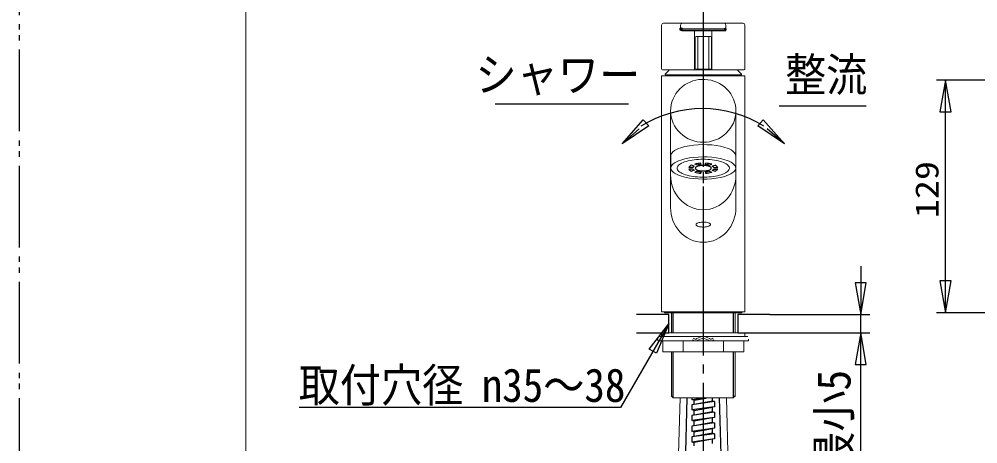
# Model space of a CAD drawing. Units: millimetres at full size, sheet at 1:5; details may follow other scales. Extents: x -1050 to 0, y -742 to 742.
# Drawn here: x -1050 to -522, y 13 to 247 of the extents above; entities that cross this region are included whole.
import ezdxf
from ezdxf.enums import TextEntityAlignment as Align

# ---------------------------------------------------------------- set-up
doc = ezdxf.new("R2010")
doc.units = ezdxf.units.MM
doc.header["$LTSCALE"] = 5
for name, pattern in [('DOUBLE_CHAIN2', [12.8, 9, -1, 0.6, -0.6, 0.6, -1]), ('LONG_CHAIN', [21, 18, -1, 1, -1]), ('LONG_DOUBLE_CHAIN', [21.8, 18, -1, 0.6, -0.6, 0.6, -1])]:
    doc.linetypes.add(name, pattern=pattern)
doc.layers.add('0-0_K37532E6JV', color=2, linetype='Continuous', lineweight=30)
doc.styles.add('ＭＳ ゴシック', font='')
doc.styles.add('ＭＳ 明朝', font='')
doc.styles.get('ＭＳ ゴシック').set_extended_font_data('MS Gothic')
doc.styles.get('ＭＳ 明朝').set_extended_font_data('MS Mincho')

msp = doc.modelspace()

# ---------------------------------------------------------------- linework, layer by layer
at = {"layer": '0-0_K37532E6JV', "color": 7, "lineweight": 15}
for p, q in [((-925, 0), (-925, 692.5)), ((-696, 219.9), (-696, 243.998)), ((-695, 244.998), (-684.5, 244.998)), ((-685.5, 243.998), (-685.5, 242.998)), ((-684.5, 244.998), (-661.5, 244.998)), ((-661.5, 244.998), (-651, 244.998)), ((-660.5, 242.998), (-660.5, 243.998)), ((-650, 243.998), (-650, 219.9)), ((-685.5, 242.998), (-685.5, 242.248)), ((-661.5, 241.998), (-684.5, 241.998)), ((-684.5, 241.248), (-677.77, 241.248)), ((-677.77, 241.248), (-668.23, 241.248)), ((-677.77, 241.248), (-677.77, 219.4)), ((-677, 237.75), (-676, 237.75)), ((-676, 237.75), (-676, 219.8)), ((-670, 237.75), (-670, 219.8)), ((-668.23, 241.248), (-661.5, 241.248)), ((-668.23, 219.4), (-668.23, 241.248)), ((-660.5, 242.248), (-660.5, 242.998)), ((-677.5, 237.25), (-677.5, 220.3)), ((-668.5, 237.25), (-668.5, 220.3)), ((-678.25, 219.4), (-695.5, 219.4)), ((-691.994, 219.026), (-694, 217.02)), ((-677.77, 219.4), (-678.25, 219.4)), ((-668.23, 219.4), (-677.77, 219.4)), ((-670, 219.8), (-669, 219.8)), ((-667.75, 219.4), (-668.23, 219.4)), ((-650.5, 219.4), (-667.75, 219.4)), ((-652, 217.02), (-654.006, 219.026)), ((-651.998, 216.52), (-651.998, 217.02)), ((-696, 216), (-650, 216)), ((-696, 86), (-696, 216)), ((-692.898, 216.52), (-693.998, 216.52)), ((-692.902, 216), (-692.902, 216.52)), ((-653.098, 216.52), (-651.998, 216.52)), ((-650, 216), (-650, 86)), ((-691, 196.78), (-691, 161.399)), ((-655, 196.78), (-655, 161.399)), ((-690.9, 172.034), (-690.9, 165.268)), ((-655.1, 172.034), (-655.1, 165.268)), ((-691, 161.399), (-691, 143.5)), ((-655, 143.5), (-655, 161.399)), ((-650, 86), (-696, 86)), ((-694.3, 86), (-694.3, 85.52)), ((-694.3, 85.52), (-690.5, 85.52)), ((-690.5, 85.52), (-689.75, 85.52)), ((-690.5, 74.5), (-690.5, 85.52)), ((-689.75, 85.52), (-656.25, 85.52)), ((-656.25, 85.52), (-655.5, 85.52)), ((-655.5, 85.52), (-651.7, 85.52)), ((-655.5, 85.52), (-655.5, 74.5)), ((-651.7, 85.52), (-651.7, 86)), ((-696, 74.5), (-696, 72.5)), ((-673, 74.5), (-696, 74.5)), ((-650, 74.5), (-673, 74.5)), ((-698, 71), (-698, 70)), ((-698, 70), (-686.597, 70)), ((-697.62, 72.5), (-690.75, 72.5)), ((-696, 72.5), (-690.5, 72.5)), ((-695.285, 64), (-695.285, 70)), ((-684.113, 70), (-695.285, 70)), ((-690.75, 72.5), (-684.409, 72.5)), ((-690.5, 72.5), (-673, 72.5)), ((-685.5, 70), (-681.875, 70)), ((-681.551, 72.5), (-679.071, 72.5)), ((-677.341, 70), (-676.082, 70)), ((-674.677, 71.987), (-676.503, 71.256)), ((-674.118, 71.158), (-675.943, 70.427)), ((-673, 72.5), (-655.5, 72.5)), ((-661.887, 70), (-673, 70)), ((-670.057, 70.427), (-671.882, 71.158)), ((-669.497, 71.256), (-671.323, 71.987)), ((-669.918, 70), (-668.659, 70)), ((-666.929, 72.5), (-664.449, 72.5)), ((-664.125, 70), (-660.5, 70)), ((-661.887, 64), (-661.887, 70)), ((-650.715, 70), (-661.887, 70)), ((-661.591, 72.5), (-655.25, 72.5)), ((-659.403, 70), (-648, 70)), ((-655.25, 72.5), (-648.38, 72.5)), ((-650.715, 70), (-650.715, 64)), ((-648, 70), (-648, 71)), ((-684.113, 64), (-695.285, 64)), ((-690.5, 39.6), (-690.5, 64)), ((-673, 64), (-684.113, 64)), ((-661.887, 64), (-673, 64)), ((-650.715, 64), (-661.887, 64)), ((-655.5, 64), (-655.5, 39.6)), ((-690.5, 39.6), (-689.75, 39.6)), ((-690.5, 39.6), (-689.75, 38.85)), ((-689.75, 38.85), (-689.5, 38.6)), ((-688.6, 38.6), (-689.5, 38.6)), ((-656.5, 38.6), (-688.6, 38.6)), ((-685.803, 38.702), (-686.967, -5.783)), ((-660.197, 38.702), (-659.033, -5.783)), ((-656.5, 38.6), (-656.25, 38.85)), ((-656.25, 38.85), (-655.5, 39.6)), ((-656.25, 39.6), (-655.5, 39.6))]:
    msp.add_line(p, q, dxfattribs=at)
at = {"layer": '0-0_K37532E6JV', "linetype": 'LONG_CHAIN'}
for p, q in [((-673, 256.998), (-673, -229.921)), ((-683.278, -17.683), (-681.804, 38.6)), ((-664.196, 38.6), (-662.722, -17.683))]:
    msp.add_line(p, q, dxfattribs=at)
at = {"layer": '0-0_K37532E6JV', "color": 5, "linetype": 'DOUBLE_CHAIN2', "lineweight": 40}
for p, q in [((-685.5, 241.248), (-685.5, 242.248)), ((-684.5, 241.998), (-685.5, 241.998)), ((-684.5, 241.248), (-685.5, 241.248)), ((-661.5, 241.998), (-660.5, 241.998)), ((-661.5, 241.248), (-660.5, 241.248)), ((-660.5, 241.248), (-660.5, 241.998))]:
    msp.add_line(p, q, dxfattribs=at)
at = {"layer": '0-0_K37532E6JV', "color": 4}
for p, q in [((-684.5, 240.999), (-677.77, 240.999)), ((-677.77, 240.999), (-668.23, 240.999))]:
    msp.add_line(p, q, dxfattribs=at)
at = {"layer": '0-0_K37532E6JV', "color": 4, "linetype": 'DOUBLE_CHAIN2'}
for p, q in [((-668.23, 240.999), (-661.5, 240.999)), ((-660.5, 241.998), (-660.5, 242.248)), ((-673, 219), (-673, 83))]:
    msp.add_line(p, q, dxfattribs=at)
at = {"layer": '0-0_K37532E6JV'}
for p, q in [((-429.002, 213.685), (-544.513, 213.685)), ((-539.513, 85.52), (-539.513, 213.685)), ((-787.686, 200.601), (-714.186, 200.601)), ((-631.241, 199.601), (-583.186, 199.601)), ((-717.738, 178.675), (-708.253, 186.912)), ((-628.262, 178.675), (-637.747, 186.912)), ((-678.755, 165.6), (-680.995, 165.6)), ((-678.755, 164.711), (-680.995, 164.711)), ((-677.989, 166.233), (-679.573, 166.775)), ((-677.989, 164.078), (-679.573, 163.536)), ((-676.15, 166.862), (-677.734, 167.403)), ((-674.3, 167.124), (-674.3, 167.89)), ((-671.7, 167.124), (-671.7, 167.89)), ((-669.85, 166.862), (-668.266, 167.403)), ((-668.011, 166.233), (-666.427, 166.775)), ((-668.011, 164.078), (-666.427, 163.536)), ((-667.245, 165.6), (-665.005, 165.6)), ((-667.245, 164.711), (-665.005, 164.711)), ((-676.15, 163.449), (-677.734, 162.907)), ((-674.3, 163.187), (-674.3, 162.421)), ((-671.7, 163.187), (-671.7, 162.421)), ((-669.85, 163.449), (-668.266, 162.907)), ((-586.249, 111.155), (-586.249, 84.5)), ((-689.75, 85.52), (-689.75, 74.5)), ((-656.25, 74.5), (-656.25, 85.52)), ((-288.3, 85.52), (-544.513, 85.52)), ((-636.249, 84.5), (-581.249, 84.5)), ((-586.249, 74.5), (-586.249, 84.5)), ((-636.249, 74.5), (-581.249, 74.5)), ((-586.249, -76.281), (-586.249, 74.5)), ((-689.75, 64), (-689.75, 38.85)), ((-656.25, 38.85), (-656.25, 64)), ((-679.25, 38.6), (-679.25, 37.634)), ((-672.137, 38.6), (-679.25, 37.634)), ((-678.939, 37.673), (-678, 37.378)), ((-678, 37.378), (-671.357, 38.549)), ((-678, 35.029), (-678, 37.378)), ((-666.75, 36.595), (-679.25, 34.876)), ((-679.25, 34.876), (-679.25, 31.976)), ((-666.75, 33.695), (-679.25, 31.976)), ((-678.939, 32.014), (-678, 31.719)), ((-668, 36.851), (-678, 35.029)), ((-678, 31.719), (-668, 33.541)), ((-678, 29.129), (-678, 31.719)), ((-668, 30.951), (-668, 33.541)), ((-666.75, 36.595), (-666.75, 33.695)), ((-666.75, 30.695), (-679.25, 28.976)), ((-679.25, 28.976), (-679.25, 26.076)), ((-666.75, 27.795), (-679.25, 26.076)), ((-668, 30.951), (-678, 29.129)), ((-668, 27.641), (-678, 25.812)), ((-667.061, 30.656), (-668, 30.951)), ((-666.75, 30.695), (-666.75, 27.795)), ((-666.75, 24.795), (-679.25, 23.076)), ((-679.25, 23.076), (-679.25, 20.176)), ((-666.75, 21.895), (-679.25, 20.176)), ((-678.939, 26.114), (-678, 25.812)), ((-678, 23.229), (-678, 25.812)), ((-668, 25.051), (-678, 23.229)), ((-678, 19.919), (-668, 21.741)), ((-668, 19.151), (-668, 21.741)), ((-666.75, 24.795), (-666.75, 21.895)), ((-666.75, 18.895), (-679.25, 17.176)), ((-679.25, 17.176), (-679.25, 14.276)), ((-666.75, 15.995), (-679.25, 14.276)), ((-678.939, 20.214), (-678, 19.919)), ((-678, 17.329), (-678, 19.919)), ((-668, 19.151), (-678, 17.329)), ((-667.061, 18.856), (-668, 19.151)), ((-666.75, 18.895), (-666.75, 15.995)), ((-678.939, 14.314), (-678, 14.012)), ((-668, 15.841), (-678, 14.012)), ((-678, 12.24), (-678, 14.012)), ((-668, 13.451), (-668, 15.841))]:
    msp.add_line(p, q, dxfattribs=at)
at = {"layer": '0-0_K37532E6JV', "linetype": 'LONG_DOUBLE_CHAIN'}
for p, q in [((-692, 84.5), (-709.749, 84.5)), ((-692, 84.5), (-709.749, 84.5)), ((-692, 74.5), (-692, 84.5)), ((-692, 74.5), (-692, 84.5)), ((-654, 84.5), (-654, 74.5)), ((-636.249, 84.5), (-654, 84.5)), ((-654, 84.5), (-654, 74.5)), ((-636.249, 84.5), (-654, 84.5)), ((-709.749, 74.5), (-692, 74.5)), ((-709.749, 74.5), (-692, 74.5)), ((-654, 74.5), (-636.249, 74.5)), ((-654, 74.5), (-636.249, 74.5))]:
    msp.add_line(p, q, dxfattribs=at)
at = {"layer": '0-0_K37532E6JV', "color": 4, "linetype": 'DOUBLE_CHAIN2'}
msp.add_lwpolyline([(-1050, -742.5), (0, -742.5), (0, 742.5), (-1050, 742.5)], close=True, dxfattribs=at)
at = {"layer": '0-0_K37532E6JV', "color": 7, "lineweight": 15}
for points in [[(-676, 237.75), (-670, 237.75), (-669, 237.75)], [(-653.102, 216), (-653.102, 216.52), (-693.998, 216.52), (-693.998, 217.02)], [(-677, 219.8), (-676, 219.8), (-670, 219.8)], [(-656.275, 203.188), (-656.996, 204.713), (-657.863, 206.16), (-658.867, 207.515), (-659.997, 208.767), (-661.242, 209.905), (-662.589, 210.921), (-664.025, 211.806), (-665.536, 212.554), (-667.11, 213.161), (-668.733, 213.621), (-670.391, 213.932), (-672.07, 214.092), (-673.757, 214.099), (-675.437, 213.955), (-677.098, 213.66), (-678.725, 213.215), (-680.304, 212.623), (-681.823, 211.889), (-683.267, 211.018), (-684.624, 210.016), (-685.88, 208.89), (-687.022, 207.649), (-688.04, 206.304), (-688.922, 204.866), (-689.658, 203.348), (-690.24, 201.765), (-690.66, 200.132), (-690.914, 198.465), (-691, 196.78)], [(-691, 196.78), (-690.91, 195.049), (-690.641, 193.336), (-690.197, 191.66), (-689.583, 190.039), (-688.807, 188.488), (-687.878, 187.024), (-686.808, 185.66), (-685.607, 184.408), (-684.291, 183.28), (-682.871, 182.285), (-681.362, 181.43), (-679.779, 180.722), (-678.137, 180.167), (-676.449, 179.767), (-674.732, 179.527), (-673, 179.446), (-671.268, 179.527), (-669.551, 179.767), (-667.863, 180.167), (-666.221, 180.722), (-664.638, 181.43), (-663.129, 182.285), (-661.709, 183.28), (-660.393, 184.408), (-659.192, 185.66), (-658.122, 187.024), (-657.193, 188.488), (-656.417, 190.039), (-655.803, 191.66), (-655.359, 193.336), (-655.09, 195.049), (-655, 196.78), (-655.005, 197.159), (-655.017, 197.537), (-655.04, 197.914), (-655.069, 198.292), (-655.305, 199.962), (-655.71, 201.599), (-656.275, 203.188)], [(-655.1, 172.034), (-655.106, 172.172), (-655.111, 172.241), (-655.119, 172.309), (-655.13, 172.377), (-655.144, 172.445), (-655.175, 172.579), (-655.4, 173.153), (-655.745, 173.665), (-656.635, 174.516), (-657.666, 175.193), (-658.768, 175.748), (-659.911, 176.211), (-661.081, 176.602), (-663.47, 177.217), (-665.898, 177.654), (-668.347, 177.946), (-670.809, 178.11), (-673.276, 178.156), (-675.742, 178.084), (-678.201, 177.892), (-680.647, 177.57), (-683.068, 177.096), (-685.445, 176.435), (-686.604, 176.013), (-687.731, 175.513), (-688.806, 174.908), (-689.786, 174.161), (-690.213, 173.716), (-690.568, 173.211), (-690.807, 172.642), (-690.9, 172.034)], [(-655.1, 165.268), (-655.106, 165.406), (-655.111, 165.475), (-655.119, 165.543), (-655.13, 165.611), (-655.144, 165.679), (-655.175, 165.813), (-655.4, 166.387), (-655.745, 166.899), (-656.635, 167.75), (-657.666, 168.427), (-658.768, 168.982), (-659.911, 169.445), (-661.081, 169.836), (-663.47, 170.451), (-665.898, 170.888), (-668.347, 171.18), (-670.809, 171.345), (-673.276, 171.39), (-675.742, 171.318), (-678.201, 171.127), (-680.647, 170.804), (-683.068, 170.331), (-685.445, 169.669), (-686.604, 169.248), (-687.731, 168.747), (-688.806, 168.143), (-689.786, 167.395), (-690.213, 166.95), (-690.568, 166.445), (-690.807, 165.877), (-690.9, 165.268)], [(-673, 170.08), (-674.273, 170.061), (-675.535, 170.004), (-676.778, 169.908), (-677.992, 169.775), (-679.166, 169.606), (-680.292, 169.402), (-681.361, 169.165), (-682.364, 168.897), (-683.294, 168.599), (-684.144, 168.275), (-684.906, 167.926), (-685.576, 167.555), (-686.146, 167.165), (-686.614, 166.76), (-686.976, 166.342), (-687.228, 165.915), (-687.368, 165.482), (-687.396, 165.046), (-687.312, 164.612), (-687.115, 164.181), (-686.809, 163.758), (-686.393, 163.346), (-685.874, 162.949), (-685.253, 162.568), (-684.536, 162.208), (-683.73, 161.871), (-682.839, 161.559), (-681.871, 161.276), (-680.834, 161.023), (-679.735, 160.802), (-678.584, 160.616), (-677.389, 160.465), (-676.16, 160.35), (-674.906, 160.274), (-673.637, 160.235), (-672.363, 160.235), (-671.094, 160.274), (-669.84, 160.35), (-668.611, 160.465)], [(-668.611, 160.465), (-667.416, 160.616), (-666.265, 160.802), (-665.166, 161.023), (-664.129, 161.276), (-663.161, 161.559), (-662.27, 161.871), (-661.464, 162.208), (-660.747, 162.568), (-660.126, 162.949), (-659.607, 163.346), (-659.191, 163.758), (-658.885, 164.181), (-658.688, 164.612), (-658.604, 165.046), (-658.632, 165.482), (-658.772, 165.915), (-659.024, 166.342), (-659.386, 166.76), (-659.854, 167.165), (-660.424, 167.555), (-661.094, 167.926), (-661.856, 168.275), (-662.706, 168.599), (-663.636, 168.897), (-664.639, 169.165), (-665.708, 169.402), (-666.834, 169.606), (-668.008, 169.775), (-669.222, 169.908), (-670.465, 170.004), (-671.727, 170.061), (-673, 170.08)], [(-655.202, 164.632), (-655.445, 164.067), (-655.804, 163.567), (-656.706, 162.732), (-657.741, 162.067), (-658.844, 161.521), (-659.987, 161.064), (-661.155, 160.678), (-663.54, 160.071), (-665.962, 159.639), (-668.407, 159.351), (-670.862, 159.19), (-673.323, 159.147), (-675.783, 159.221), (-678.237, 159.414), (-680.677, 159.738), (-683.091, 160.212), (-685.462, 160.873), (-686.618, 161.295), (-687.742, 161.795), (-688.814, 162.399), (-689.791, 163.146), (-690.216, 163.591), (-690.569, 164.095), (-690.807, 164.662), (-690.9, 165.268)], [(-655, 161.399), (-655.082, 159.577), (-655.326, 157.77), (-655.732, 155.992), (-656.297, 154.259), (-657.019, 152.584), (-657.893, 150.984), (-658.914, 149.473), (-660.076, 148.066), (-661.368, 146.78), (-662.782, 145.629), (-664.306, 144.626), (-665.924, 143.786), (-667.621, 143.119), (-669.379, 142.635), (-671.179, 142.342), (-673, 142.244), (-674.821, 142.342), (-676.621, 142.635), (-678.379, 143.119), (-680.076, 143.786), (-681.694, 144.626), (-683.218, 145.629), (-684.632, 146.78), (-685.924, 148.066), (-687.086, 149.473), (-688.107, 150.984), (-688.981, 152.584), (-689.703, 154.259), (-690.268, 155.992), (-690.674, 157.77), (-690.918, 159.577), (-691, 161.399)], [(-655, 143.5), (-655.082, 141.679), (-655.326, 139.871), (-655.732, 138.094), (-656.297, 136.36), (-657.019, 134.685), (-657.893, 133.085), (-658.914, 131.574), (-660.076, 130.168), (-661.368, 128.881), (-662.782, 127.73), (-664.306, 126.728), (-665.924, 125.887), (-667.621, 125.22), (-669.379, 124.736), (-671.179, 124.443), (-673, 124.345), (-674.821, 124.443), (-676.621, 124.736), (-678.379, 125.22), (-680.076, 125.887), (-681.694, 126.728), (-683.218, 127.73), (-684.632, 128.881), (-685.924, 130.168), (-687.086, 131.574), (-688.107, 133.085), (-688.981, 134.685), (-689.703, 136.36), (-690.268, 138.094), (-690.674, 139.871), (-690.918, 141.679), (-691, 143.5)], [(-669.017, 134.225), (-669.068, 134.355), (-669.147, 134.471), (-669.349, 134.663), (-669.583, 134.815), (-669.834, 134.94), (-670.093, 135.043), (-670.359, 135.131), (-670.9, 135.268), (-671.451, 135.365), (-672.006, 135.429), (-672.564, 135.463), (-673.123, 135.471), (-673.682, 135.452), (-674.238, 135.404), (-674.792, 135.327), (-675.339, 135.213), (-675.875, 135.055), (-676.136, 134.953), (-676.387, 134.831), (-676.624, 134.683), (-676.832, 134.497), (-676.915, 134.384), (-676.974, 134.258), (-677, 134.12), (-676.983, 133.982), (-676.932, 133.852), (-676.853, 133.736), (-676.651, 133.544), (-676.417, 133.392), (-676.166, 133.267), (-675.907, 133.164), (-675.641, 133.076), (-675.1, 132.939), (-674.549, 132.842), (-673.994, 132.778), (-673.436, 132.744), (-672.877, 132.736), (-672.318, 132.755), (-671.762, 132.803)], [(-671.762, 132.803), (-671.208, 132.88), (-670.661, 132.994), (-670.125, 133.152), (-669.864, 133.254), (-669.613, 133.376), (-669.376, 133.524), (-669.168, 133.71), (-669.085, 133.823), (-669.026, 133.949), (-669, 134.087), (-669.017, 134.225)], [(-655.5, 72.5), (-650, 72.5), (-650, 74.5)], [(-673, 70), (-684.113, 70), (-684.113, 64)]]:
    msp.add_lwpolyline(points, dxfattribs=at)
at = {"layer": '0-0_K37532E6JV'}
for points in [[(-536.427, 196.185), (-539.513, 213.685), (-542.598, 196.185)], [(-536.427, 196.185), (-539.513, 213.685), (-542.598, 196.185)], [(-706.035, 191.89), (-703.014, 188.411), (-717.738, 178.675)], [(-642.986, 188.411), (-639.965, 191.89), (-628.262, 178.675)], [(-673, 163.651), (-672.294, 163.67), (-671.607, 163.728), (-670.955, 163.823), (-670.357, 163.952), (-669.827, 164.113), (-669.379, 164.301), (-669.025, 164.51), (-668.774, 164.737), (-668.632, 164.974), (-668.604, 165.216), (-668.689, 165.456), (-668.886, 165.689), (-669.189, 165.908), (-669.592, 166.107), (-670.082, 166.282), (-670.648, 166.427), (-671.275, 166.54), (-671.947, 166.617), (-672.646, 166.655), (-673.354, 166.655), (-674.053, 166.617), (-674.725, 166.54), (-675.352, 166.427), (-675.918, 166.282), (-676.408, 166.107), (-676.811, 165.908), (-677.114, 165.689), (-677.311, 165.456), (-677.396, 165.216), (-677.368, 164.974), (-677.226, 164.737), (-676.975, 164.51), (-676.621, 164.301), (-676.173, 164.113), (-675.643, 163.952), (-675.045, 163.823), (-674.393, 163.728), (-673.706, 163.67)], [(-589.335, 102), (-586.249, 84.5), (-583.164, 102)], [(-589.335, 102), (-586.249, 84.5), (-583.164, 102)], [(-542.598, 103.02), (-539.513, 85.52), (-536.427, 103.02)], [(-542.598, 103.02), (-539.513, 85.52), (-536.427, 103.02)], [(-698.755, 63.193), (-702.745, 65.497), (-692, 79.5)], [(-583.164, 57), (-586.249, 74.5), (-589.335, 57)], [(-583.164, 57), (-586.249, 74.5), (-589.335, 57)]]:
    msp.add_lwpolyline(points, close=True, dxfattribs=at)
for points in [[(-692, 79.5), (-718.618, 33.397), (-895.734, 33.397)], [(-667.061, 36.556), (-668, 36.851), (-668, 38.6)], [(-667.061, 24.756), (-668, 25.051), (-668, 27.641)]]:
    msp.add_lwpolyline(points, dxfattribs=at)
at = {"layer": '0-0_K37532E6JV', "color": 7, "lineweight": 15}
for centre, radius, start, end in [((-695, 243.998), 1, 90, 180), ((-684.5, 243.998), 1, 90, 180), ((-661.5, 243.998), 1, 0, 90), ((-651, 243.998), 1, 0, 90), ((-684.5, 242.998), 1, 180, 270), ((-684.5, 242.248), 1, 180, 270), ((-677, 237.25), 0.5, 90, 180), ((-669, 237.25), 0.5, 0, 90), ((-661.5, 242.998), 1, 270, 0), ((-661.5, 242.248), 1, 270, 0), ((-695.5, 219.9), 0.5, 180, 270), ((-676.059, 217.586), 16, 173.49001, 174.83617), ((-677, 220.3), 0.5, 180, 270), ((-669, 220.3), 0.5, 270, 0), ((-669.941, 217.586), 16, 5.16383, 6.50999), ((-650.5, 219.9), 0.5, 270, 0), ((-657.141, 165.268), 2.041, 341.82007, 0.00041), ((-677.341, 72.5), 2.5, 231.34891, 303.99571), ((-677.341, 72.5), 1.5, 225.53021, 303.99571), ((-673, 69.5), 3, 90, 123.99571), ((-673, 69.5), 2, 90, 123.99571), ((-673, 69.5), 3, 56.00429, 90), ((-673, 69.5), 2, 56.00429, 90), ((-668.659, 72.5), 2.5, 236.00429, 308.65109), ((-668.659, 72.5), 1.5, 236.00429, 314.46979)]:
    msp.add_arc(centre, radius, start, end, dxfattribs=at)
at = {"layer": '0-0_K37532E6JV', "color": 4, "linetype": 'DOUBLE_CHAIN2'}
for centre, start, end in [((-684.5, 241.999), 180, 270), ((-661.5, 241.999), 270, 0)]:
    msp.add_arc(centre, 1, start, end, dxfattribs=at)
at = {"layer": '0-0_K37532E6JV'}
for centre, radius, start, end in [((-673.449, 133.963), 64.014, 58.06007, 121.93993), ((-678.542, 164.078), 2.887, 110.91726, 148.17638), ((-678.542, 166.233), 2.887, 211.82362, 249.08274), ((-677.069, 164.339), 2.105, 115.89309, 143.20054), ((-677.069, 165.972), 2.105, 216.79946, 244.10691), ((-673.369, 148.952), 18.96, 92.81556, 103.31123), ((-673.279, 153.257), 13.904, 94.21029, 101.9165), ((-672.631, 148.952), 18.96, 76.68877, 87.18444), ((-672.721, 153.257), 13.904, 78.0835, 85.78971), ((-668.931, 164.339), 2.105, 36.79946, 64.10691), ((-668.931, 165.972), 2.105, 295.89309, 323.20054), ((-667.458, 164.078), 2.887, 31.82362, 69.08274), ((-667.458, 166.233), 2.887, 290.91726, 328.17638), ((-673.369, 181.358), 18.96, 256.68877, 267.18444), ((-673.279, 177.053), 13.904, 258.0835, 265.78971), ((-672.721, 177.053), 13.904, 274.21029, 281.9165), ((-672.631, 181.358), 18.96, 272.81556, 283.31123)]:
    msp.add_arc(centre, radius, start, end, dxfattribs=at)

# ---------------------------------------------------------------- texts
at = {"layer": '0-0_K37532E6JV', "color": 7, "style": 'ＭＳ 明朝', "width": 0.9}
for s, p in [('整流', (-627.964, 201.917)), ('シャワー', (-798.528, 201.917)), ('取付穴径 ', (-895.988, 30.859)), ('35～38', (-783.848, 30.859)), ('n', (-795.062, 30.859))]:
    msp.add_text(s, height=18.48, dxfattribs=at).set_placement(p, align=Align.BOTTOM_LEFT)
at = {"layer": '0-0_K37532E6JV', "color": 7}
for s, height, style, width, p in [('129', 12.83, 'ＭＳ ゴシック', 1.2, (-539.513, 137.677)), ('最大30最小5', 18.48, 'ＭＳ 明朝', 0.9, (-586.249, -70.674))]:
    msp.add_text(s, height=height, rotation=90, dxfattribs=dict(at, style=style, width=width)).set_placement(p, align=Align.BOTTOM_LEFT)

doc.saveas('drawing.dxf')
